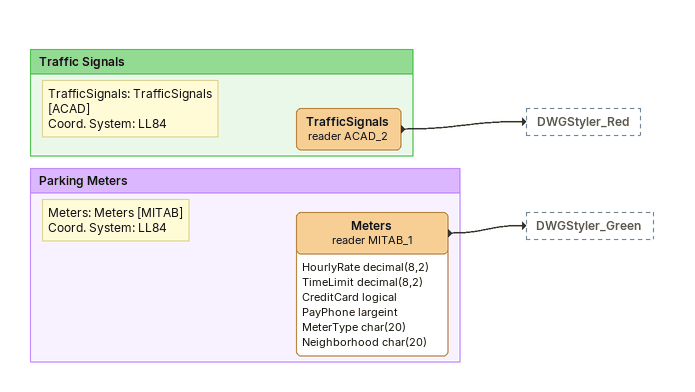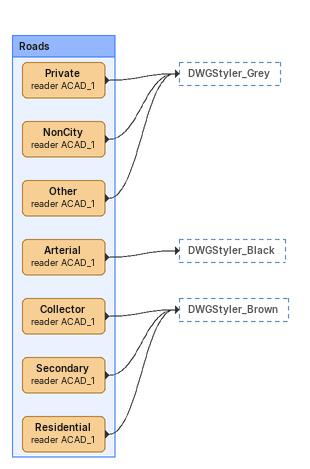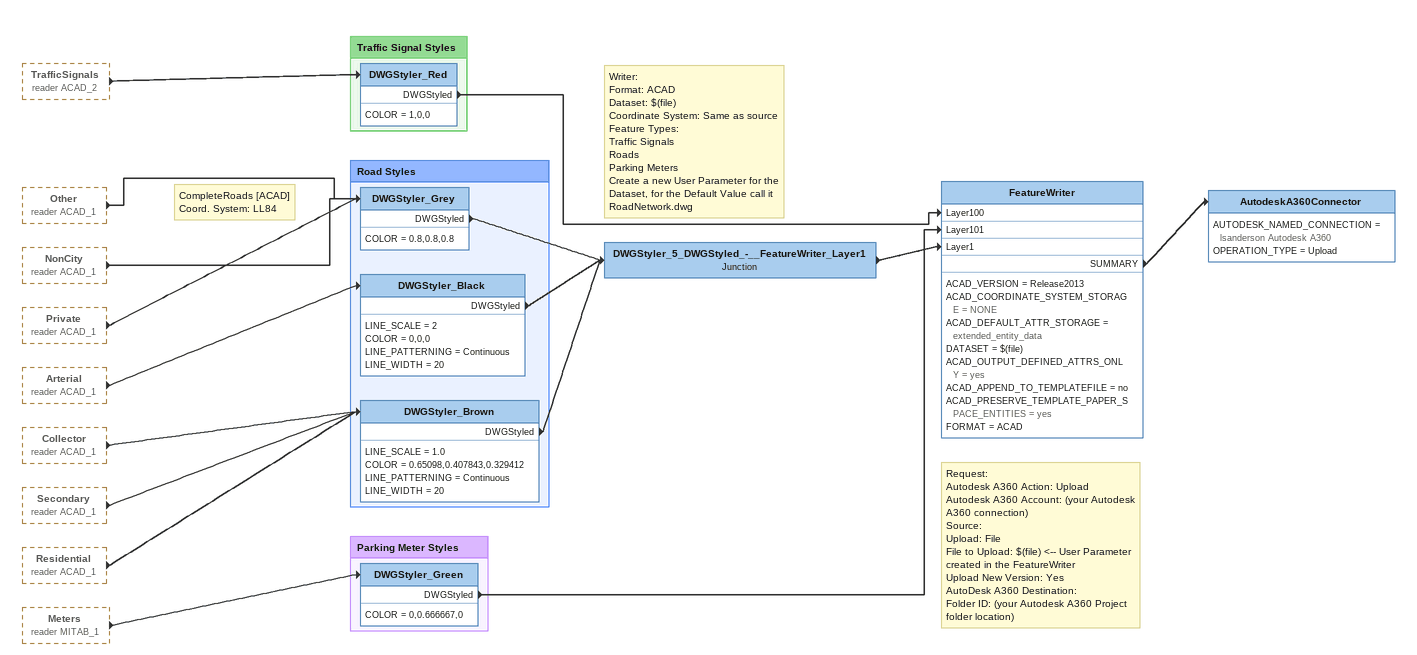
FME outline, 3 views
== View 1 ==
Bookmark: Traffic Signals
Note: TrafficSignals: TrafficSignals [ACAD] / Coord. System: LL84
TrafficSignals (reader ACAD_2)
    -> DWGStyler_Red

Bookmark: Parking Meters
Note: Meters: Meters [MITAB] / Coord. System: LL84
Meters (reader MITAB_1)
    attributes: HourlyRate decimal(8,2), TimeLimit decimal(8,2), CreditCard logical, PayPhone largeint, MeterType char(20), Neighborhood char(20)
    -> DWGStyler_Green

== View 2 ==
Bookmark: Roads
Private (reader ACAD_1)
    -> DWGStyler_Grey
NonCity (reader ACAD_1)
    -> DWGStyler_Grey
Other (reader ACAD_1)
    -> DWGStyler_Grey
Arterial (reader ACAD_1)
    -> DWGStyler_Black
Collector (reader ACAD_1)
    -> DWGStyler_Brown
Secondary (reader ACAD_1)
    -> DWGStyler_Brown
Residential (reader ACAD_1)
    -> DWGStyler_Brown

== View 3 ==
TrafficSignals (reader ACAD_2) [outside]
    -> DWGStyler_Red
Other (reader ACAD_1) [outside]
    -> DWGStyler_Grey
NonCity (reader ACAD_1) [outside]
    -> DWGStyler_Grey
Private (reader ACAD_1) [outside]
    -> DWGStyler_Grey
Arterial (reader ACAD_1) [outside]
    -> DWGStyler_Black
Collector (reader ACAD_1) [outside]
    -> DWGStyler_Brown
Secondary (reader ACAD_1) [outside]
    -> DWGStyler_Brown
Residential (reader ACAD_1) [outside]
    -> DWGStyler_Brown
Meters (reader MITAB_1) [outside]
    -> DWGStyler_Green
Note: CompleteRoads [ACAD] / Coord. System: LL84
DWGStyler_5_DWGStyled_-__FeatureWriter_Layer1: Junction
    -> FeatureWriter [Layer1]
Note: Writer: / Format: ACAD / Dataset: $(file) / Coordinate System: Same as source / Feature Types: / Traffic Signals / Roads / Parking Meters / Create a new User Parameter for the Dataset, for the Default Value call it RoadNetwork.dwg
FeatureWriter
    ACAD_VERSION = Release2013
    ACAD_COORDINATE_SYSTEM_STORAGE = NONE
    ACAD_DEFAULT_ATTR_STORAGE = extended_entity_data
    DATASET = $(file)
    ACAD_OUTPUT_DEFINED_ATTRS_ONLY = yes
    ACAD_APPEND_TO_TEMPLATEFILE = no
    ACAD_PRESERVE_TEMPLATE_PAPER_SPACE_ENTITIES = yes
    FORMAT = ACAD
    SUMMARY -> AutodeskA360Connector
Note: Request: / Autodesk A360 Action: Upload / Autodesk A360 Account: (your Autodesk A360 connection) / Source: / Upload: File / File to Upload: $(file) <-- User Parameter created in the FeatureWriter / Upload New Version: Yes / AutoDesk A360 Destination: / Folder ID: (your Autodesk A360 Project folder location)
AutodeskA360Connector
    AUTODESK_NAMED_CONNECTION = lsanderson Autodesk A360
    OPERATION_TYPE = Upload

Bookmark: Traffic Signal Styles
DWGStyler_Red
    COLOR = 1,0,0
    DWGStyled -> FeatureWriter [Layer100]

Bookmark: Road Styles
DWGStyler_Grey
    COLOR = 0.8,0.8,0.8
    DWGStyled -> DWGStyler_5_DWGStyled_-__FeatureWriter_Layer1
DWGStyler_Black
    LINE_SCALE = 2
    COLOR = 0,0,0
    LINE_PATTERNING = Continuous
    LINE_WIDTH = 20
    DWGStyled -> DWGStyler_5_DWGStyled_-__FeatureWriter_Layer1
DWGStyler_Brown
    LINE_SCALE = 1.0
    COLOR = 0.65098,0.407843,0.329412
    LINE_PATTERNING = Continuous
    LINE_WIDTH = 20
    DWGStyled -> DWGStyler_5_DWGStyled_-__FeatureWriter_Layer1

Bookmark: Parking Meter Styles
DWGStyler_Green
    COLOR = 0,0.666667,0
    DWGStyled -> FeatureWriter [Layer101]
